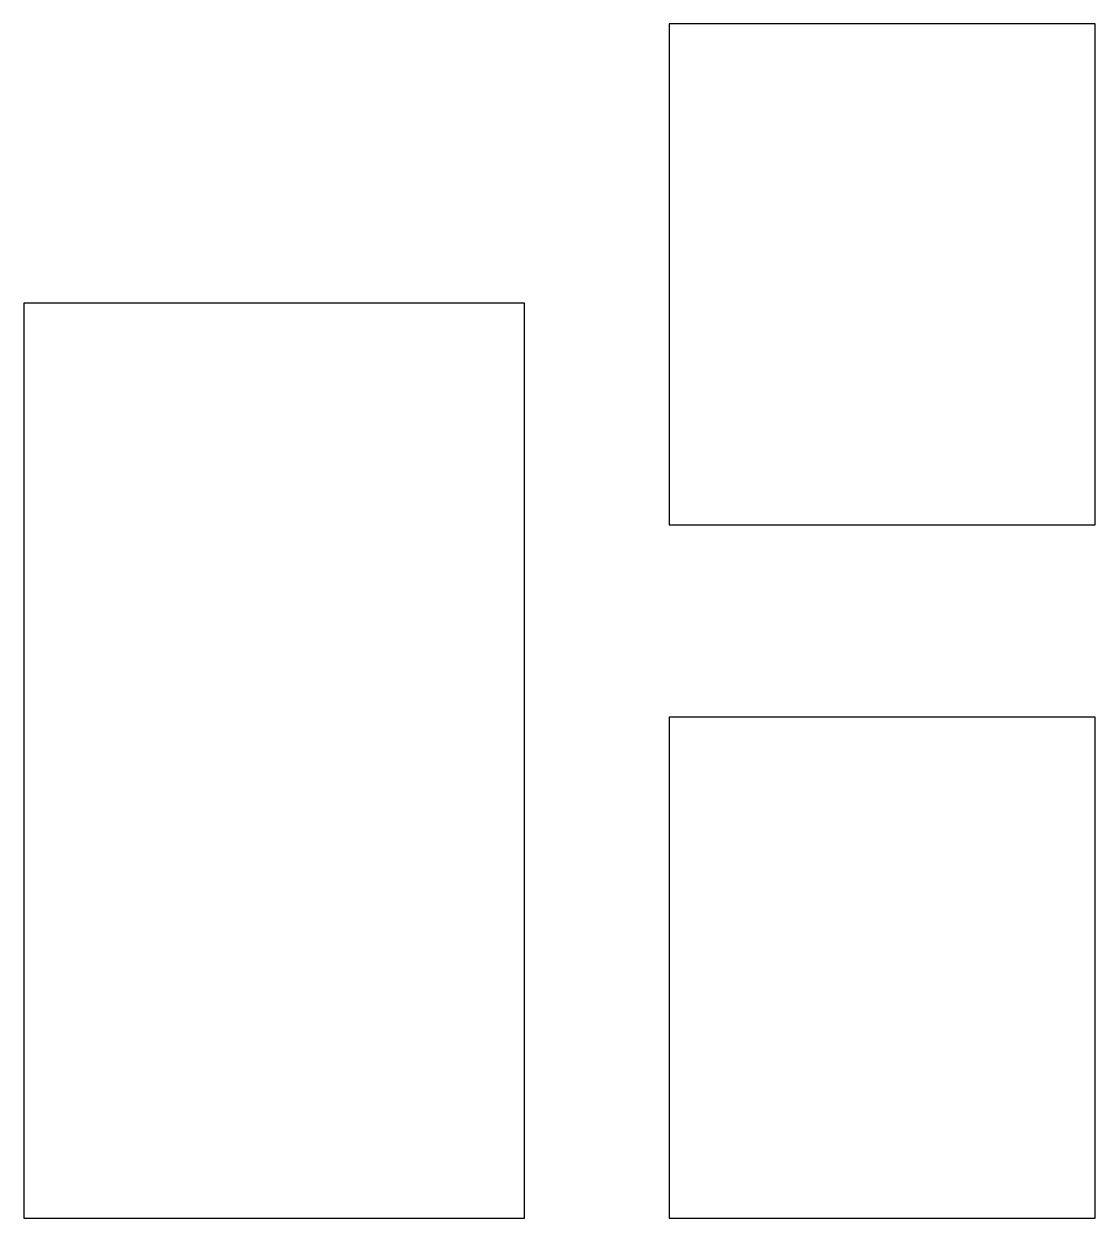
# Model space of a CAD drawing. Header units: metres. Extents: x 0 to 44.5, y 0 to 49.6.
import ezdxf

# ---------------------------------------------------------------- set-up
doc = ezdxf.new("R2010")
doc.units = ezdxf.units.M
doc.layers.add('CUT', color=7, linetype='Continuous')

msp = doc.modelspace()

# ---------------------------------------------------------------- linework, layer by layer
at = {"layer": 'CUT'}
for points in [[(26.8, 28.8), (44.5, 28.8), (44.5, 49.6), (26.8, 49.6)], [(0, 0), (20.8, 0), (20.8, 38), (0, 38)], [(26.8, 0), (44.5, 0), (44.5, 20.8), (26.8, 20.8)]]:
    msp.add_lwpolyline(points, close=True, dxfattribs=at)

doc.saveas('drawing.dxf')
